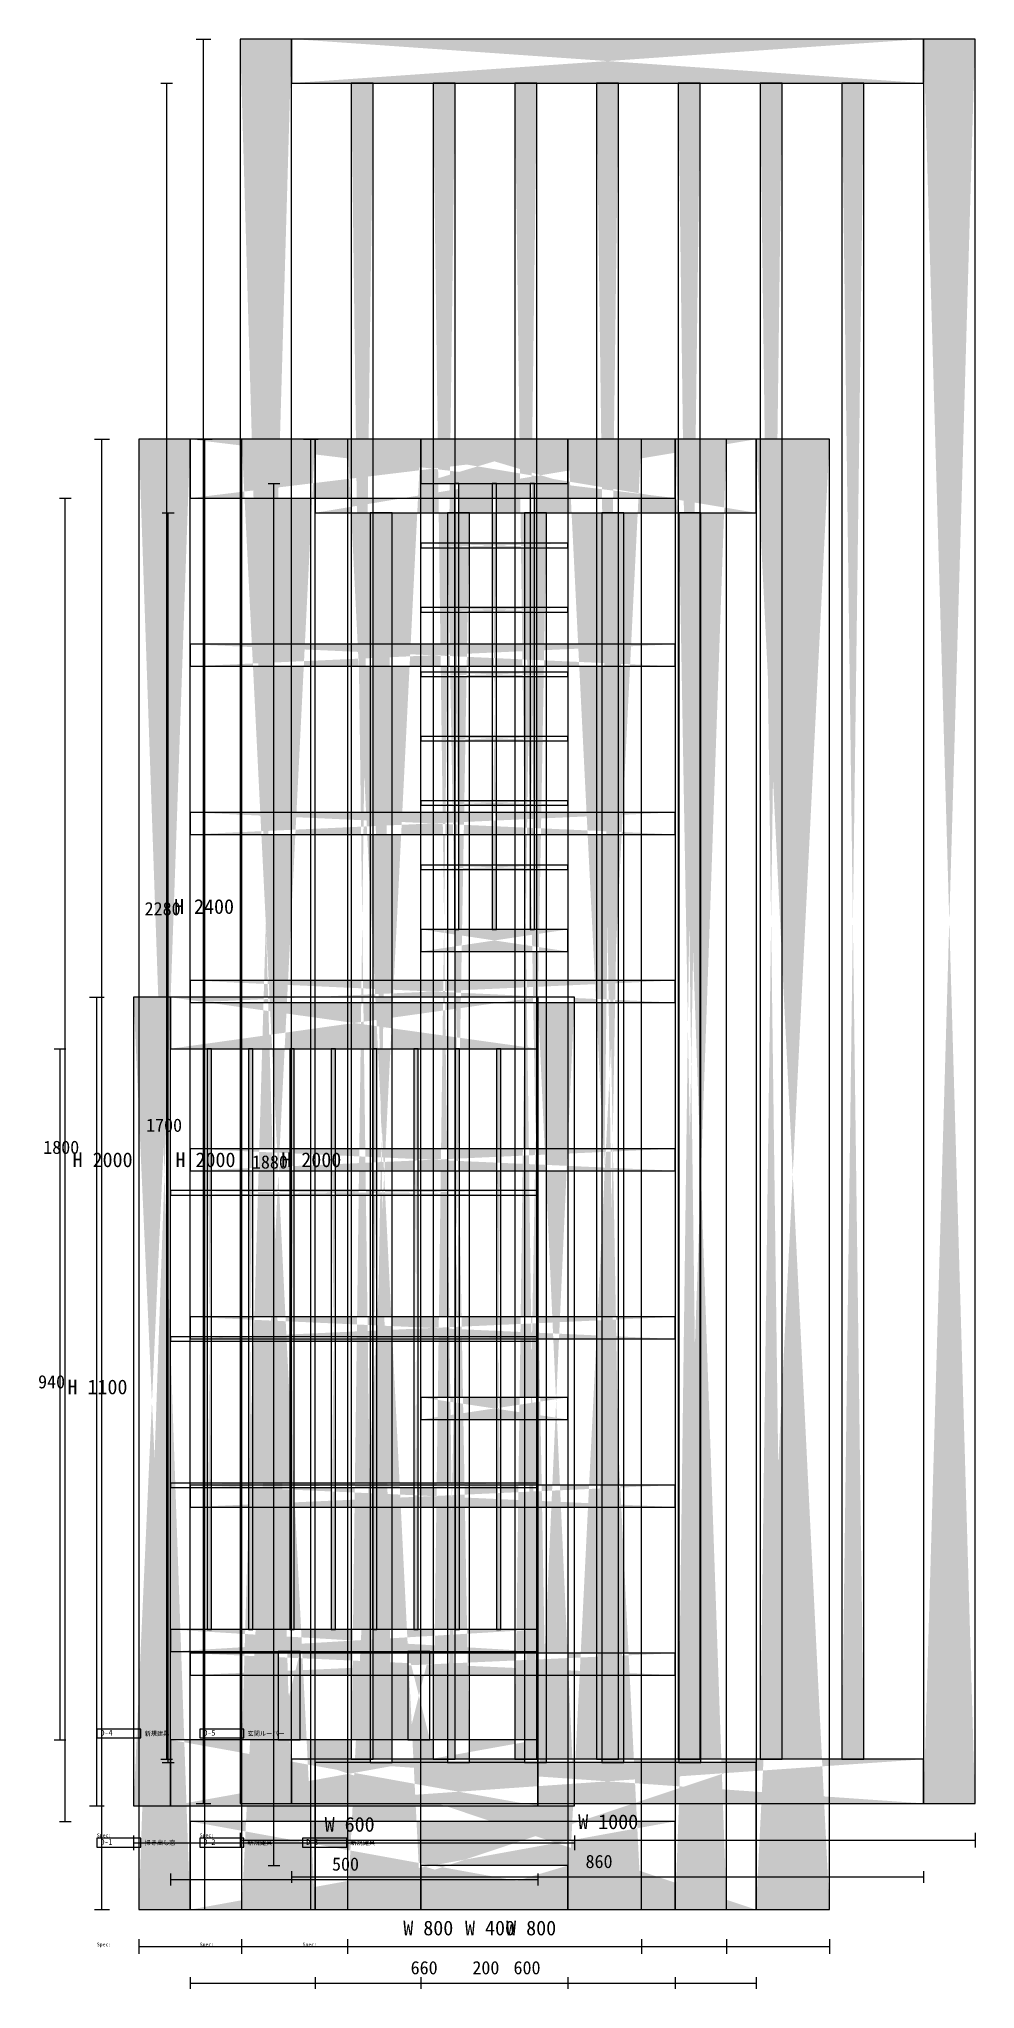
# Model space of a CAD drawing. Header units: millimetres. Extents: x -79 to 1195, y -73 to 2580.
import ezdxf

# ---------------------------------------------------------------- set-up
doc = ezdxf.new("R2010")
doc.units = ezdxf.units.MM
for name, color, linetype in [('0-2', 7, 'CONTINUOUS'), ('0-E', 7, 'CONTINUOUS'), ('1-2', 7, 'CONTINUOUS'), ('1-E', 7, 'CONTINUOUS'), ('F-0', 4, 'CONTINUOUS'), ('F-1', 7, 'CONTINUOUS'), ('F-F', 4, 'CONTINUOUS')]:
    doc.layers.add(name, color=color, linetype=linetype)

msp = doc.modelspace()

# ---------------------------------------------------------------- linework, layer by layer
at = {"layer": '0-2'}
for p, q in [((265, 2579.5), (195, 2579.5)), ((195, 2579.5), (195, 179.5)), ((265, 179.5), (265, 2579.5)), ((1125, 2579.5), (265, 2579.5)), ((265, 2579.5), (265, 2519.5)), ((1195, 2579.5), (1125, 2579.5)), ((1125, 2579.5), (1125, 179.5)), ((1125, 2519.5), (1125, 2579.5)), ((1195, 179.5), (1195, 2579.5)), ((265, 2519.5), (1125, 2519.5)), ((376.2, 2519.5), (346.2, 2519.5)), ((346.2, 2519.5), (346.2, 239.5)), ((376.2, 239.5), (376.2, 2519.5)), ((487.5, 2519.5), (457.5, 2519.5)), ((457.5, 2519.5), (457.5, 239.5)), ((487.5, 239.5), (487.5, 2519.5)), ((598.8, 2519.5), (568.8, 2519.5)), ((568.8, 2519.5), (568.8, 239.5)), ((598.8, 239.5), (598.8, 2519.5)), ((710, 2519.5), (680, 2519.5)), ((680, 2519.5), (680, 239.5)), ((710, 239.5), (710, 2519.5)), ((821.2, 2519.5), (791.2, 2519.5)), ((791.2, 2519.5), (791.2, 239.5)), ((821.2, 239.5), (821.2, 2519.5)), ((932.5, 2519.5), (902.5, 2519.5)), ((902.5, 2519.5), (902.5, 239.5)), ((932.5, 239.5), (932.5, 2519.5)), ((1043.8, 2519.5), (1013.8, 2519.5)), ((1013.8, 2519.5), (1013.8, 239.5)), ((1043.8, 239.5), (1043.8, 2519.5)), ((127, 2035), (57, 2035)), ((57, 2035), (57, 35)), ((127, 35), (127, 2035)), ((787, 2035), (127, 2035)), ((127, 2035), (127, 1955)), ((297, 2035), (197, 2035)), ((197, 2035), (197, 35)), ((297, 35), (297, 2035)), ((897, 2035), (297, 2035)), ((297, 2035), (297, 1935)), ((441, 2035), (341, 2035)), ((341, 2035), (341, 35)), ((441, 35), (441, 2035)), ((641, 2035), (441, 2035)), ((441, 2035), (441, 1975)), ((741, 2035), (641, 2035)), ((641, 2035), (641, 35)), ((641, 1975), (641, 2035)), ((741, 35), (741, 2035)), ((857, 2035), (787, 2035)), ((787, 2035), (787, 35)), ((787, 1955), (787, 2035)), ((857, 35), (857, 2035)), ((997, 2035), (897, 2035)), ((897, 2035), (897, 35)), ((897, 1935), (897, 2035)), ((997, 35), (997, 2035)), ((441, 1975), (641, 1975)), ((492.5, 1975), (486.5, 1975)), ((486.5, 1975), (486.5, 1368.3)), ((492.5, 1368.3), (492.5, 1975)), ((544, 1975), (538, 1975)), ((538, 1975), (538, 1368.3)), ((544, 1368.3), (544, 1975)), ((595.5, 1975), (589.5, 1975)), ((589.5, 1975), (589.5, 1368.3)), ((595.5, 1368.3), (595.5, 1975)), ((127, 1955), (787, 1955)), ((297, 1935), (897, 1935)), ((402, 1935), (372, 1935)), ((372, 1935), (372, 235)), ((402, 235), (402, 1935)), ((507, 1935), (477, 1935)), ((477, 1935), (477, 235)), ((507, 235), (507, 1935)), ((612, 1935), (582, 1935)), ((582, 1935), (582, 235)), ((612, 235), (612, 1935)), ((717, 1935), (687, 1935)), ((687, 1935), (687, 235)), ((717, 235), (717, 1935)), ((822, 1935), (792, 1935)), ((792, 1935), (792, 235)), ((822, 235), (822, 1935)), ((641, 1893.5), (441, 1893.5)), ((441, 1893.5), (441, 1887.5)), ((441, 1887.5), (641, 1887.5)), ((641, 1887.5), (641, 1893.5)), ((641, 1806), (441, 1806)), ((441, 1806), (441, 1800)), ((641, 1800), (641, 1806)), ((441, 1800), (641, 1800)), ((787, 1756.2), (127, 1756.2)), ((127, 1756.2), (127, 1726.2)), ((787, 1726.2), (787, 1756.2)), ((127, 1726.2), (787, 1726.2)), ((641, 1718.4), (441, 1718.4)), ((441, 1718.4), (441, 1712.4)), ((441, 1712.4), (641, 1712.4)), ((641, 1712.4), (641, 1718.4)), ((641, 1630.9), (441, 1630.9)), ((441, 1630.9), (441, 1624.9)), ((441, 1624.9), (641, 1624.9)), ((641, 1624.9), (641, 1630.9)), ((641, 1543.4), (441, 1543.4)), ((441, 1543.4), (441, 1537.4)), ((641, 1537.4), (641, 1543.4)), ((787, 1527.5), (127, 1527.5)), ((127, 1527.5), (127, 1497.5)), ((441, 1537.4), (641, 1537.4)), ((787, 1497.5), (787, 1527.5)), ((127, 1497.5), (787, 1497.5)), ((641, 1455.9), (441, 1455.9)), ((441, 1455.9), (441, 1449.9)), ((441, 1449.9), (641, 1449.9)), ((641, 1449.9), (641, 1455.9)), ((641, 1368.3), (441, 1368.3)), ((441, 1368.3), (441, 1338.3)), ((486.5, 1368.3), (492.5, 1368.3)), ((538, 1368.3), (544, 1368.3)), ((589.5, 1368.3), (595.5, 1368.3)), ((641, 1338.3), (641, 1368.3)), ((441, 1338.3), (641, 1338.3)), ((787, 1298.8), (127, 1298.8)), ((127, 1298.8), (127, 1268.8)), ((787, 1268.8), (787, 1298.8)), ((127, 1268.8), (787, 1268.8)), ((787, 1070), (127, 1070)), ((127, 1070), (127, 1040)), ((787, 1040), (787, 1070)), ((127, 1040), (787, 1040)), ((787, 841.2), (127, 841.2)), ((127, 841.2), (127, 811.2)), ((787, 811.2), (787, 841.2)), ((127, 811.2), (787, 811.2)), ((641, 731.7), (441, 731.7)), ((441, 731.7), (441, 701.7)), ((641, 701.7), (641, 731.7)), ((441, 701.7), (641, 701.7)), ((787, 612.5), (127, 612.5)), ((127, 612.5), (127, 582.5)), ((787, 582.5), (787, 612.5)), ((127, 582.5), (787, 582.5)), ((787, 383.8), (127, 383.8)), ((127, 383.8), (127, 353.8)), ((787, 353.8), (787, 383.8)), ((127, 353.8), (787, 353.8)), ((1125, 239.5), (265, 239.5)), ((265, 239.5), (265, 179.5)), ((346.2, 239.5), (376.2, 239.5)), ((457.5, 239.5), (487.5, 239.5)), ((568.8, 239.5), (598.8, 239.5)), ((680, 239.5), (710, 239.5)), ((791.2, 239.5), (821.2, 239.5)), ((902.5, 239.5), (932.5, 239.5)), ((1013.8, 239.5), (1043.8, 239.5)), ((1125, 179.5), (1125, 239.5)), ((897, 235), (297, 235)), ((297, 235), (297, 35)), ((372, 235), (402, 235)), ((477, 235), (507, 235)), ((582, 235), (612, 235)), ((687, 235), (717, 235)), ((792, 235), (822, 235)), ((897, 35), (897, 235)), ((195, 179.5), (265, 179.5)), ((265, 179.5), (1125, 179.5)), ((1125, 179.5), (1195, 179.5)), ((787, 155), (127, 155)), ((127, 155), (127, 35)), ((787, 35), (787, 155)), ((641, 95), (441, 95)), ((441, 95), (441, 35)), ((641, 35), (641, 95)), ((57, 35), (127, 35)), ((127, 35), (787, 35)), ((197, 35), (297, 35)), ((297, 35), (897, 35)), ((341, 35), (441, 35)), ((441, 35), (641, 35)), ((641, 35), (741, 35)), ((787, 35), (857, 35)), ((897, 35), (997, 35))]:
    msp.add_line(p, q, dxfattribs=at)
at = {"layer": '0-E', "color": 150}
for points in [[(195, 179.5), (265, 179.5), (265, 2579.5), (195, 2579.5)], [(265, 2519.5), (1125, 2519.5), (1125, 2579.5), (265, 2579.5)], [(1125, 179.5), (1195, 179.5), (1195, 2579.5), (1125, 2579.5)], [(346.2, 239.5), (376.2, 239.5), (376.2, 2519.5), (346.2, 2519.5)], [(457.5, 239.5), (487.5, 239.5), (487.5, 2519.5), (457.5, 2519.5)], [(568.8, 239.5), (598.8, 239.5), (598.8, 2519.5), (568.8, 2519.5)], [(680, 239.5), (710, 239.5), (710, 2519.5), (680, 2519.5)], [(791.2, 239.5), (821.2, 239.5), (821.2, 2519.5), (791.2, 2519.5)], [(902.5, 239.5), (932.5, 239.5), (932.5, 2519.5), (902.5, 2519.5)], [(1013.8, 239.5), (1043.8, 239.5), (1043.8, 2519.5), (1013.8, 2519.5)], [(57, 35), (127, 35), (127, 2035), (57, 2035)], [(127, 1955), (787, 1955), (787, 2035), (127, 2035)], [(197, 35), (297, 35), (297, 2035), (197, 2035)], [(297, 1935), (897, 1935), (897, 2035), (297, 2035)], [(341, 35), (441, 35), (441, 2035), (341, 2035)], [(441, 1975), (641, 1975), (641, 2035), (441, 2035)], [(641, 35), (741, 35), (741, 2035), (641, 2035)], [(787, 35), (857, 35), (857, 2035), (787, 2035)], [(897, 35), (997, 35), (997, 2035), (897, 2035)], [(486.5, 1368.3), (492.5, 1368.3), (492.5, 1975), (486.5, 1975)], [(538, 1368.3), (544, 1368.3), (544, 1975), (538, 1975)], [(589.5, 1368.3), (595.5, 1368.3), (595.5, 1975), (589.5, 1975)], [(372, 235), (402, 235), (402, 1935), (372, 1935)], [(477, 235), (507, 235), (507, 1935), (477, 1935)], [(582, 235), (612, 235), (612, 1935), (582, 1935)], [(687, 235), (717, 235), (717, 1935), (687, 1935)], [(792, 235), (822, 235), (822, 1935), (792, 1935)], [(441, 1887.5), (641, 1887.5), (641, 1893.5), (441, 1893.5)], [(441, 1800), (641, 1800), (641, 1806), (441, 1806)], [(127, 1726.2), (787, 1726.2), (787, 1756.2), (127, 1756.2)], [(441, 1712.4), (641, 1712.4), (641, 1718.4), (441, 1718.4)], [(441, 1624.9), (641, 1624.9), (641, 1630.9), (441, 1630.9)], [(441, 1537.4), (641, 1537.4), (641, 1543.4), (441, 1543.4)], [(127, 1497.5), (787, 1497.5), (787, 1527.5), (127, 1527.5)], [(441, 1449.9), (641, 1449.9), (641, 1455.9), (441, 1455.9)], [(441, 1338.3), (641, 1338.3), (641, 1368.3), (441, 1368.3)], [(127, 1268.8), (787, 1268.8), (787, 1298.8), (127, 1298.8)], [(127, 1040), (787, 1040), (787, 1070), (127, 1070)], [(127, 811.2), (787, 811.2), (787, 841.2), (127, 841.2)], [(441, 701.7), (641, 701.7), (641, 731.7), (441, 731.7)], [(127, 582.5), (787, 582.5), (787, 612.5), (127, 612.5)], [(127, 353.8), (787, 353.8), (787, 383.8), (127, 383.8)], [(265, 179.5), (1125, 179.5), (1125, 239.5), (265, 239.5)], [(297, 35), (897, 35), (897, 235), (297, 235)], [(127, 35), (787, 35), (787, 155), (127, 155)], [(441, 35), (641, 35), (641, 95), (441, 95)]]:
    msp.add_solid(points, dxfattribs=at)
at = {"layer": '1-2'}
for p, q in [((100, 1276), (50, 1276)), ((50, 1276), (50, 176)), ((100, 176), (100, 1276)), ((600, 1276), (100, 1276)), ((100, 1276), (100, 1206)), ((650, 1276), (600, 1276)), ((600, 1276), (600, 176)), ((600, 1206), (600, 1276)), ((650, 176), (650, 1276)), ((100, 1206), (600, 1206)), ((156.2, 1206), (150.2, 1206)), ((150.2, 1206), (150.2, 416)), ((156.2, 416), (156.2, 1206)), ((212.4, 1206), (206.4, 1206)), ((206.4, 1206), (206.4, 416)), ((212.4, 416), (212.4, 1206)), ((268.7, 1206), (262.7, 1206)), ((262.7, 1206), (262.7, 416)), ((268.7, 416), (268.7, 1206)), ((324.9, 1206), (318.9, 1206)), ((318.9, 1206), (318.9, 416)), ((324.9, 416), (324.9, 1206)), ((381.1, 1206), (375.1, 1206)), ((375.1, 1206), (375.1, 416)), ((381.1, 416), (381.1, 1206)), ((437.3, 1206), (431.3, 1206)), ((431.3, 1206), (431.3, 416)), ((437.3, 416), (437.3, 1206)), ((493.6, 1206), (487.6, 1206)), ((487.6, 1206), (487.6, 416)), ((493.6, 416), (493.6, 1206)), ((549.8, 1206), (543.8, 1206)), ((543.8, 1206), (543.8, 416)), ((549.8, 416), (549.8, 1206)), ((600, 1013), (100, 1013)), ((100, 1013), (100, 1007)), ((600, 1007), (600, 1013)), ((100, 1007), (600, 1007)), ((600, 814), (100, 814)), ((100, 814), (100, 808)), ((100, 808), (600, 808)), ((600, 808), (600, 814)), ((600, 615), (100, 615)), ((100, 615), (100, 609)), ((600, 609), (600, 615)), ((100, 609), (600, 609)), ((600, 416), (100, 416)), ((100, 416), (100, 386)), ((150.2, 416), (156.2, 416)), ((206.4, 416), (212.4, 416)), ((262.7, 416), (268.7, 416)), ((318.9, 416), (324.9, 416)), ((375.1, 416), (381.1, 416)), ((431.3, 416), (437.3, 416)), ((487.6, 416), (493.6, 416)), ((543.8, 416), (549.8, 416)), ((600, 386), (600, 416)), ((100, 386), (600, 386)), ((276.7, 386), (246.7, 386)), ((246.7, 386), (246.7, 266)), ((276.7, 266), (276.7, 386)), ((453.3, 386), (423.3, 386)), ((423.3, 386), (423.3, 266)), ((453.3, 266), (453.3, 386)), ((600, 266), (100, 266)), ((100, 266), (100, 176)), ((246.7, 266), (276.7, 266)), ((423.3, 266), (453.3, 266)), ((600, 176), (600, 266)), ((50, 176), (100, 176)), ((100, 176), (600, 176)), ((600, 176), (650, 176))]:
    msp.add_line(p, q, dxfattribs=at)
at = {"layer": '1-E', "color": 150}
for points in [[(50, 176), (100, 176), (100, 1276), (50, 1276)], [(100, 1206), (600, 1206), (600, 1276), (100, 1276)], [(600, 176), (650, 176), (650, 1276), (600, 1276)], [(150.2, 416), (156.2, 416), (156.2, 1206), (150.2, 1206)], [(206.4, 416), (212.4, 416), (212.4, 1206), (206.4, 1206)], [(262.7, 416), (268.7, 416), (268.7, 1206), (262.7, 1206)], [(318.9, 416), (324.9, 416), (324.9, 1206), (318.9, 1206)], [(375.1, 416), (381.1, 416), (381.1, 1206), (375.1, 1206)], [(431.3, 416), (437.3, 416), (437.3, 1206), (431.3, 1206)], [(487.6, 416), (493.6, 416), (493.6, 1206), (487.6, 1206)], [(543.8, 416), (549.8, 416), (549.8, 1206), (543.8, 1206)], [(100, 1007), (600, 1007), (600, 1013), (100, 1013)], [(100, 808), (600, 808), (600, 814), (100, 814)], [(100, 609), (600, 609), (600, 615), (100, 615)], [(100, 386), (600, 386), (600, 416), (100, 416)], [(246.7, 266), (276.7, 266), (276.7, 386), (246.7, 386)], [(423.3, 266), (453.3, 266), (453.3, 386), (423.3, 386)], [(100, 176), (600, 176), (600, 266), (100, 266)]]:
    msp.add_solid(points, dxfattribs=at)
at = {"layer": 'F-0'}
for p, q in [((60, 280.5), (0, 280.5)), ((0, 280.5), (0, 268.5)), ((0, 268.5), (60, 268.5)), ((60, 268.5), (60, 280.5)), ((200, 280.5), (140, 280.5)), ((140, 280.5), (140, 268.5)), ((140, 268.5), (200, 268.5)), ((200, 268.5), (200, 280.5)), ((60, 132), (0, 132)), ((0, 132), (0, 120)), ((0, 120), (60, 120)), ((60, 120), (60, 132)), ((200, 132), (140, 132)), ((140, 132), (140, 120)), ((140, 120), (200, 120)), ((200, 120), (200, 132)), ((340, 132), (280, 132)), ((280, 132), (280, 120)), ((280, 120), (340, 120)), ((340, 120), (340, 132))]:
    msp.add_line(p, q, dxfattribs=at)
at = {"layer": 'F-1'}
for p, q in [((1195, 2579.5), (195, 2579.5)), ((195, 2579.5), (195, 179.5)), ((1195, 179.5), (1195, 2579.5)), ((857, 2035), (57, 2035)), ((57, 2035), (57, 35)), ((997, 2035), (197, 2035)), ((197, 2035), (197, 35)), ((741, 2035), (341, 2035)), ((341, 2035), (341, 35)), ((741, 35), (741, 2035)), ((857, 35), (857, 2035)), ((997, 35), (997, 2035)), ((650, 1276), (50, 1276)), ((50, 1276), (50, 176)), ((650, 176), (650, 1276)), ((50, 176), (650, 176)), ((195, 179.5), (1195, 179.5)), ((57, 35), (857, 35)), ((197, 35), (997, 35)), ((341, 35), (741, 35))]:
    msp.add_line(p, q, dxfattribs=at)
at = {"layer": 'F-F'}
for p, q in [((135, 2579.5), (155, 2579.5)), ((145, 179.5), (145, 2579.5)), ((87, 2519.5), (103, 2519.5)), ((95, 239.5), (95, 2519.5)), ((-3, 2035), (17, 2035)), ((7, 35), (7, 2035)), ((137, 2035), (157, 2035)), ((147, 35), (147, 2035)), ((281, 2035), (301, 2035)), ((291, 35), (291, 2035)), ((233, 1975), (249, 1975)), ((241, 95), (241, 1975)), ((-51, 1955), (-35, 1955)), ((-43, 155), (-43, 1955)), ((89, 1935), (105, 1935)), ((97, 235), (97, 1935)), ((-10, 1276), (10, 1276)), ((0, 176), (0, 1276)), ((-58, 1206), (-42, 1206)), ((-50, 266), (-50, 1206)), ((-58, 266), (-42, 266)), ((87, 239.5), (103, 239.5)), ((89, 235), (105, 235)), ((-10, 176), (10, 176)), ((135, 179.5), (155, 179.5)), ((-51, 155), (-35, 155)), ((50, 136), (50, 116)), ((195, 139.5), (195, 119.5)), ((650, 136), (650, 116)), ((1195, 139.5), (1195, 119.5)), ((50, 126), (650, 126)), ((195, 129.5), (1195, 129.5)), ((100, 84), (100, 68)), ((233, 95), (249, 95)), ((265, 87.5), (265, 71.5)), ((600, 84), (600, 68)), ((1125, 87.5), (1125, 71.5)), ((100, 76), (600, 76)), ((265, 79.5), (1125, 79.5)), ((-3, 35), (17, 35)), ((137, 35), (157, 35)), ((281, 35), (301, 35)), ((57, -5), (57, -25)), ((57, -15), (857, -15)), ((197, -5), (197, -25)), ((197, -15), (997, -15)), ((341, -5), (341, -25)), ((341, -15), (741, -15)), ((741, -5), (741, -25)), ((857, -5), (857, -25)), ((997, -5), (997, -25)), ((127, -57), (127, -73)), ((127, -65), (787, -65)), ((297, -57), (297, -73)), ((297, -65), (897, -65)), ((441, -57), (441, -73)), ((441, -65), (641, -65)), ((641, -57), (641, -73)), ((787, -57), (787, -73)), ((897, -57), (897, -73))]:
    msp.add_line(p, q, dxfattribs=at)

# ---------------------------------------------------------------- texts
at = {"layer": 'F-0'}
for s, height, p in [('D-4', 8, (5, 271.5)), ('新規建具', 6, (65, 271.5)), ('D-5', 8, (145, 271.5)), ('玄関ルーバー', 6, (205, 271.5)), ('Spec:', 5, (0, 133.5)), ('Spec:', 5, (140, 133.5)), ('D-1', 8, (5, 123)), ('掃き出し窓', 6, (65, 123)), ('D-2', 8, (145, 123)), ('新規建具', 6, (205, 123)), ('D-3', 8, (285, 123)), ('新規建具', 6, (345, 123)), ('Spec:', 5, (0, -15)), ('Spec:', 5, (140, -15)), ('Spec:', 5, (280, -15))]:
    msp.add_text(s, height=height, dxfattribs=at).set_placement(p)
at = {"layer": 'F-F'}
for s, height, p in [('H 2400', 20, (105, 1389.5)), ('2280', 18, (65, 1387.5)), ('1700', 18, (67, 1093)), ('1800', 18, (-73, 1063)), ('H 2000', 20, (-33, 1045)), ('H 2000', 20, (107, 1045)), ('H 2000', 20, (251, 1045)), ('1880', 18, (211, 1043)), ('940', 18, (-80, 744)), ('H 1100', 20, (-40, 736)), ('W 600', 20, (310, 141)), ('W 1000', 20, (655, 144.5)), ('860', 18, (665, 91.5)), ('500', 18, (320, 88)), ('W 800', 20, (417, 0)), ('W 400', 20, (501, 0)), ('W 800', 20, (557, 0)), ('660', 18, (427, -53)), ('200', 18, (511, -53)), ('600', 18, (567, -53))]:
    msp.add_text(s, height=height, dxfattribs=at).set_placement(p)

doc.saveas('drawing.dxf')
